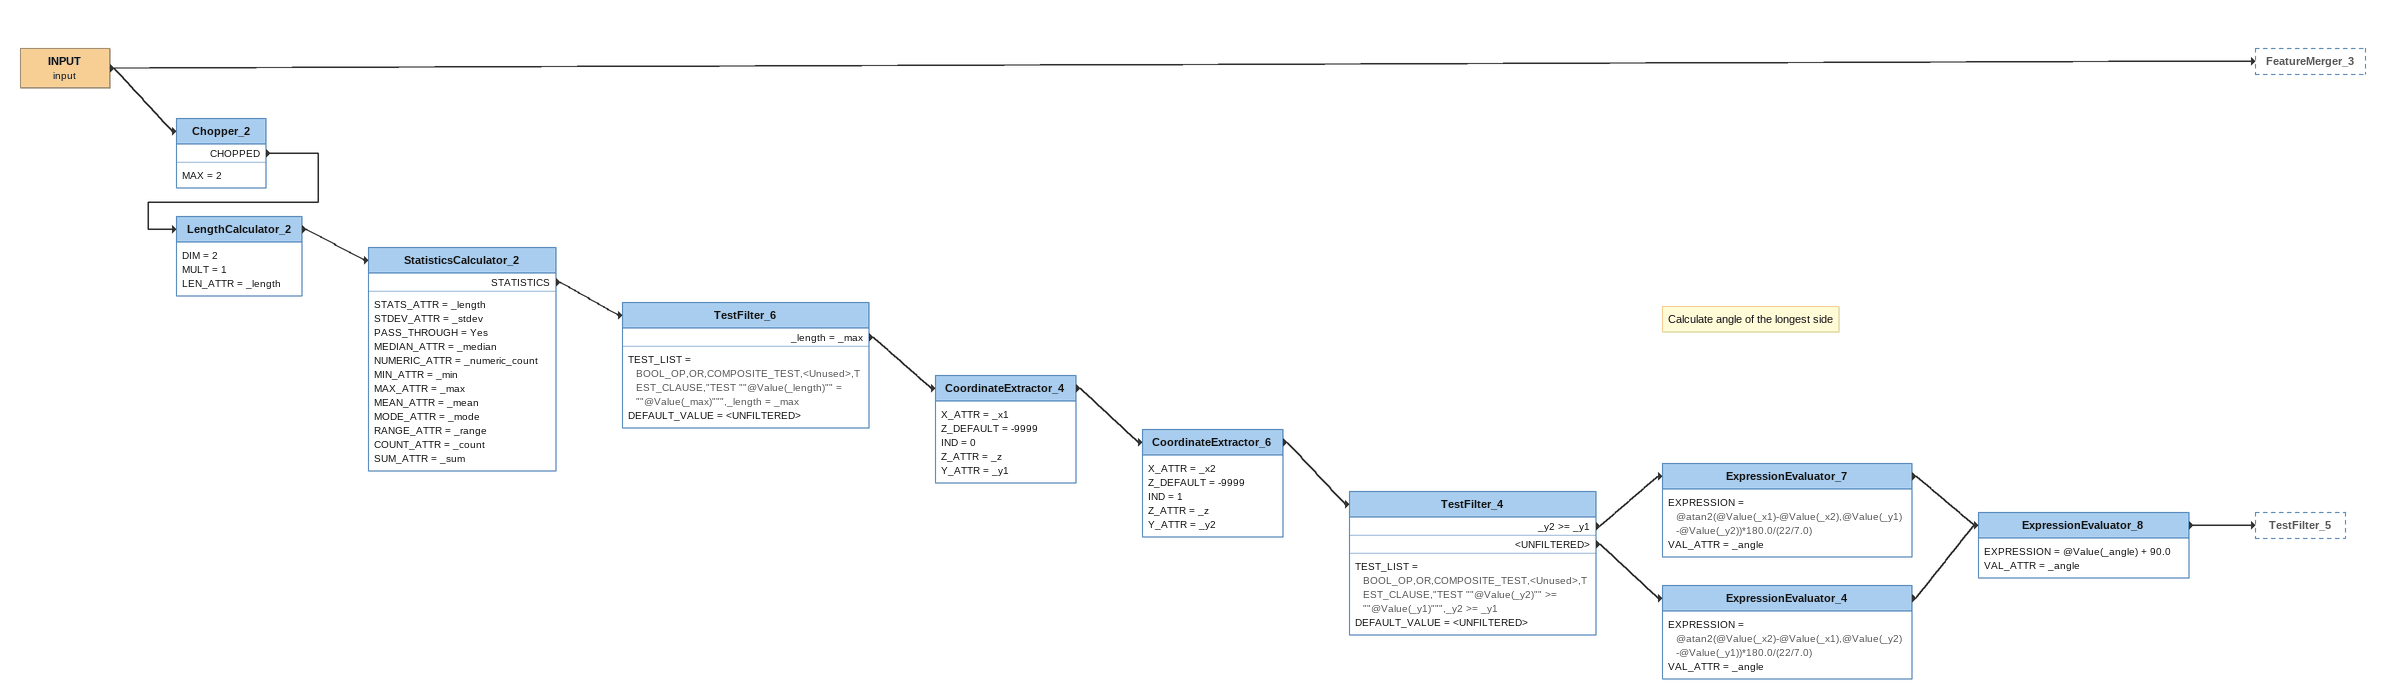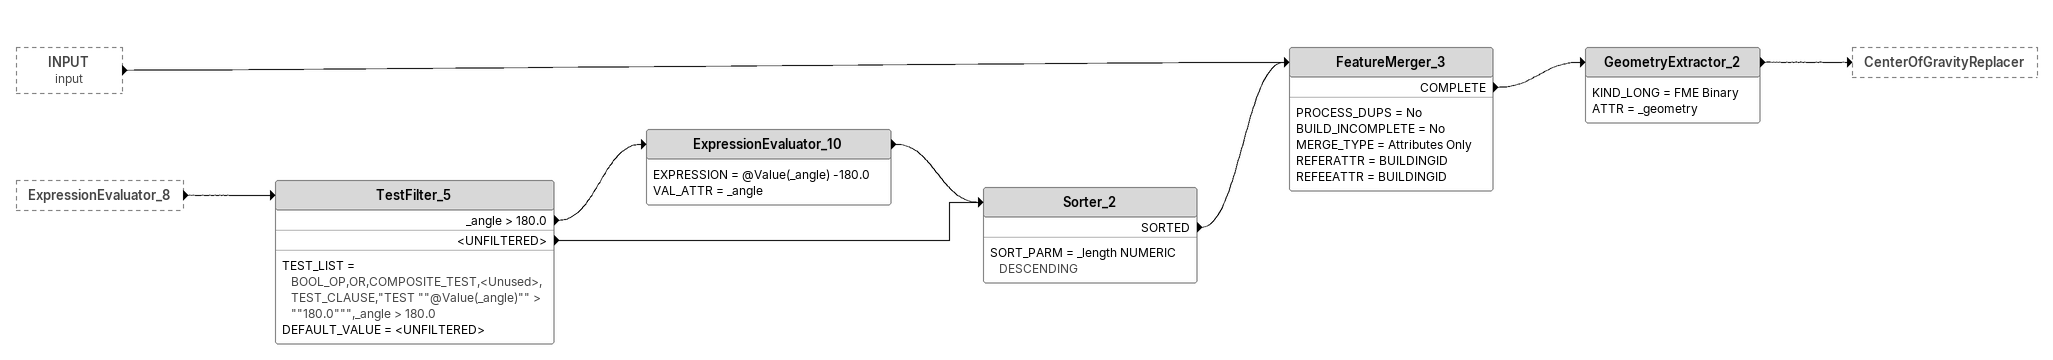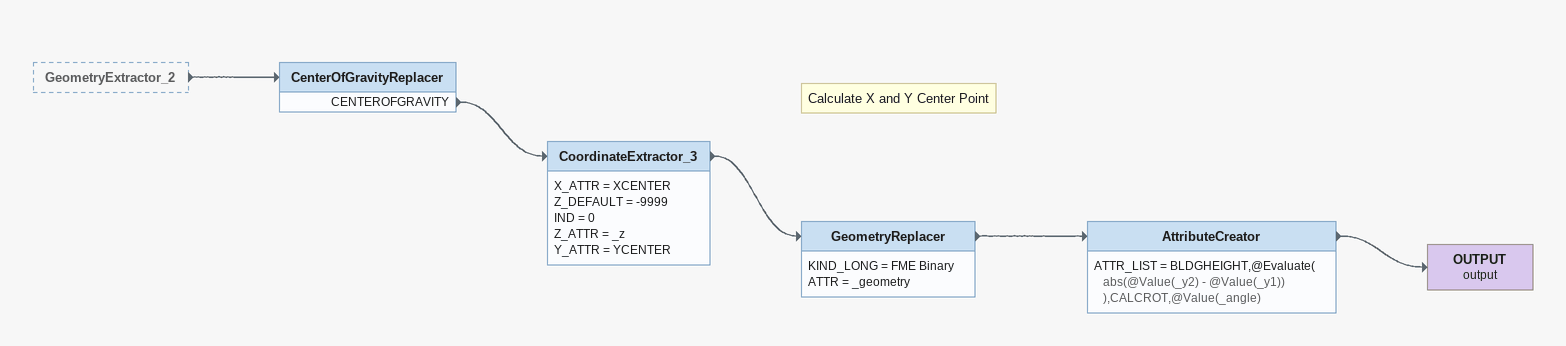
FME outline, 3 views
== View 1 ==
INPUT (input)
    -> Chopper_2
    -> FeatureMerger_3
Chopper_2
    MAX = 2
    CHOPPED -> LengthCalculator_2
LengthCalculator_2
    DIM = 2
    MULT = 1
    LEN_ATTR = _length
    -> StatisticsCalculator_2
StatisticsCalculator_2
    STATS_ATTR = _length
    STDEV_ATTR = _stdev
    PASS_THROUGH = Yes
    MEDIAN_ATTR = _median
    NUMERIC_ATTR = _numeric_count
    MIN_ATTR = _min
    MAX_ATTR = _max
    MEAN_ATTR = _mean
    MODE_ATTR = _mode
    RANGE_ATTR = _range
    COUNT_ATTR = _count
    SUM_ATTR = _sum
    STATISTICS -> TestFilter_6
TestFilter_6
    TEST_LIST = BOOL_OP,OR,COMPOSITE_TEST,<Unused>,TEST_CLAUSE,"TEST ""@Value(_length)"" = ""@Value(_max)""",_length = _max
    DEFAULT_VALUE = <UNFILTERED>
    _length = _max -> CoordinateExtractor_4
CoordinateExtractor_4
    X_ATTR = _x1
    Z_DEFAULT = -9999
    IND = 0
    Z_ATTR = _z
    Y_ATTR = _y1
    -> CoordinateExtractor_6
CoordinateExtractor_6
    X_ATTR = _x2
    Z_DEFAULT = -9999
    IND = 1
    Z_ATTR = _z
    Y_ATTR = _y2
    -> TestFilter_4
TestFilter_4
    TEST_LIST = BOOL_OP,OR,COMPOSITE_TEST,<Unused>,TEST_CLAUSE,"TEST ""@Value(_y2)"" >= ""@Value(_y1)""",_y2 >= _y1
    DEFAULT_VALUE = <UNFILTERED>
    _y2 >= _y1 -> ExpressionEvaluator_7
    <UNFILTERED> -> ExpressionEvaluator_4
Note: Calculate angle of the longest side
ExpressionEvaluator_7
    EXPRESSION = @atan2(@Value(_x1)-@Value(_x2),@Value(_y1)-@Value(_y2))*180.0/(22/7.0)
    VAL_ATTR = _angle
    -> ExpressionEvaluator_8
ExpressionEvaluator_4
    EXPRESSION = @atan2(@Value(_x2)-@Value(_x1),@Value(_y2)-@Value(_y1))*180.0/(22/7.0)
    VAL_ATTR = _angle
    -> ExpressionEvaluator_8
ExpressionEvaluator_8
    EXPRESSION = @Value(_angle) + 90.0
    VAL_ATTR = _angle
    -> TestFilter_5

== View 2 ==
INPUT (input) [outside]
    -> FeatureMerger_3
ExpressionEvaluator_8 [outside]
    -> TestFilter_5
TestFilter_5
    TEST_LIST = BOOL_OP,OR,COMPOSITE_TEST,<Unused>,TEST_CLAUSE,"TEST ""@Value(_angle)"" > ""180.0""",_angle > 180.0
    DEFAULT_VALUE = <UNFILTERED>
    _angle > 180.0 -> ExpressionEvaluator_10
    <UNFILTERED> -> Sorter_2
ExpressionEvaluator_10
    EXPRESSION = @Value(_angle) -180.0
    VAL_ATTR = _angle
    -> Sorter_2
Sorter_2
    SORT_PARM = _length NUMERIC DESCENDING
    SORTED -> FeatureMerger_3
FeatureMerger_3
    PROCESS_DUPS = No
    BUILD_INCOMPLETE = No
    MERGE_TYPE = Attributes Only
    REFERATTR = BUILDINGID
    REFEEATTR = BUILDINGID
    COMPLETE -> GeometryExtractor_2
GeometryExtractor_2
    KIND_LONG = FME Binary
    ATTR = _geometry
    -> CenterOfGravityReplacer

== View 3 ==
GeometryExtractor_2 [outside]
    -> CenterOfGravityReplacer
CenterOfGravityReplacer
    CENTEROFGRAVITY -> CoordinateExtractor_3
CoordinateExtractor_3
    X_ATTR = XCENTER
    Z_DEFAULT = -9999
    IND = 0
    Z_ATTR = _z
    Y_ATTR = YCENTER
    -> GeometryReplacer
GeometryReplacer
    KIND_LONG = FME Binary
    ATTR = _geometry
    -> AttributeCreator
Note: Calculate X and Y Center Point
AttributeCreator
    ATTR_LIST = BLDGHEIGHT,@Evaluate( abs(@Value(_y2) - @Value(_y1)) ),CALCROT,@Value(_angle)
    -> OUTPUT (output)
OUTPUT (output)
